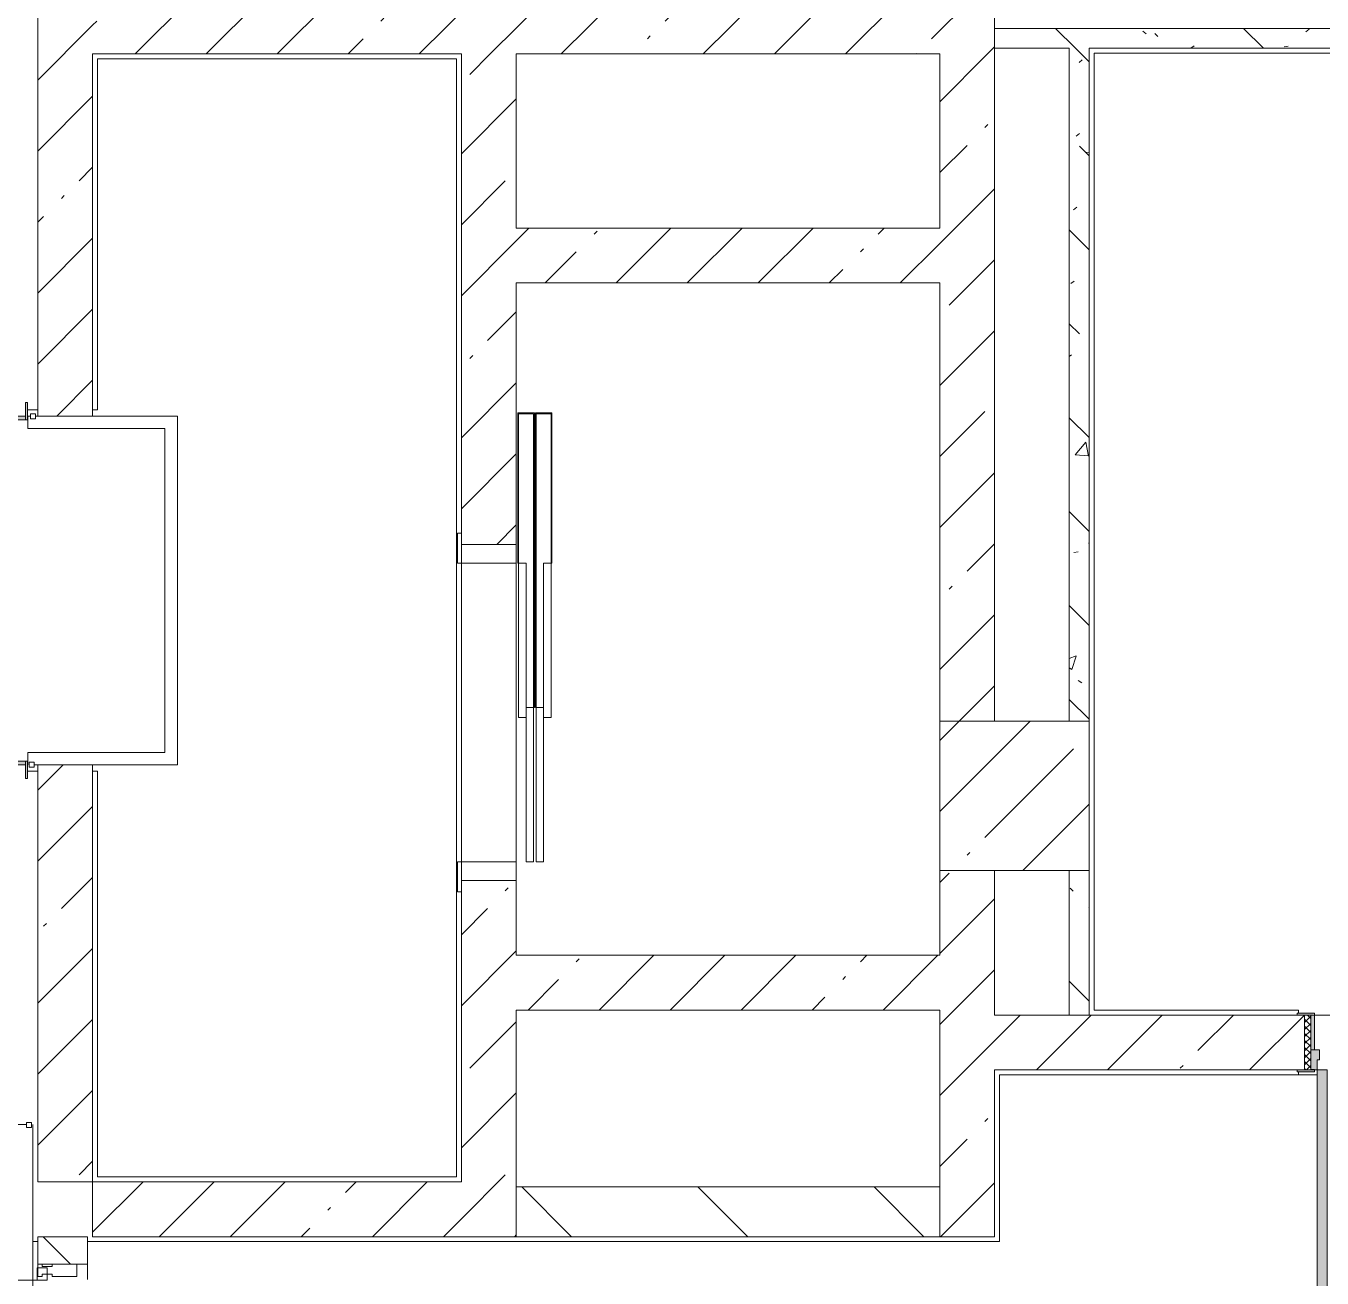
# Model space of a CAD drawing. Header units: millimetres. Extents: x -3724 to 231642, y -8553 to 29017.
# Drawn here: x 118197 to 123399, y 10064 to 15092 of the extents above; entities that cross this region are included whole.
import ezdxf

# ---------------------------------------------------------------- set-up
doc = ezdxf.new("R2010")
doc.units = ezdxf.units.MM
for name, color, linetype, lineweight, true_color in [('A-DETL-GENF-4', 7, 'Continuous', 5, 0xb7b7b7), ('A-DETL-GENF-5', 7, 'Continuous', 5, 0xaaaaaa), ('A-DOOR-2', 7, 'Continuous', 5, 0xaaaaaa), ('A-DOOR-3', 7, 'Continuous', 5, 0xe2e2e2), ('A-DOOR-5', 7, 'Continuous', 5, 0xb7b7b7), ('A-DOOR-FRAM-3', 7, 'Continuous', 5, 0xe2e2e2), ('A-DOOR-FRAM-4', 7, 'Continuous', 5, 0xaaaaaa), ('A-DOOR-FRAM-5', 7, 'Continuous', 5, 0xb7b7b7), ('A-FLOR-1', 7, 'Continuous', 5, 0xaaaaaa), ('A-FLOR-2', 7, 'Continuous', 5, 0xb7b7b7), ('I-WALL-5', 7, 'Continuous', 5, 0x787878)]:
    doc.layers.add(name, color=color, linetype=linetype, lineweight=lineweight, true_color=true_color)
for name, color, linetype, lineweight in [('A-GLAZ-CWMG-2', 7, 'Continuous', 5), ('A-WALL', 7, 'Continuous', 9), ('A-WALL-3', 7, 'Continuous', 5), ('I-WALL-3', 7, 'Continuous', 5), ('S-COLS-2', 7, 'Continuous', 5)]:
    doc.layers.add(name, color=color, linetype=linetype, lineweight=lineweight)
pattern_1 = [(45, (79704.28, 0), (-285.123, 285.123), []), (45, (79989.4, 0), (-285.123, 285.123), [504.031, -100.806, 16.764, -84.042])]
pattern_2 = [(135, (79704.3, 0), (-377.171, -377.171), [533.4, -88.9, 17.78, -88.9]), (135, (79704.3, 376.94), (-377.171, -377.171), []), (50, (79704.3, 0), (637.6445, -55.7866), [66.675, -733.425]), (355, (79704.3, 0), (-123.349, 668.699), [53.34, -586.74]), (100.451, (79757.4, -4.65), (514.299, 612.908), [56.665, -623.315]), (46.184, (79704.3, 177.8), (948.776, -147.15), [100.012, -1100.137]), (96.636, (79783.3, 165.5), (830.909, 865.997), [84.998, -934.973]), (351.184, (79704.3, 177.8), (830.918, 865.988), [80.01, -880.11]), (21, (79793.2, 133.35), (530.6506, -357.928), [66.675, -733.425]), (326, (79793.2, 133.35), (216.308, 644.6585), [53.34, -586.74]), (71.451, (79837.4, 103.5), (746.9596, 286.724), [56.665, -623.315]), (37.5, (79704.28, 0), (10.8105, 295.9426), [16.764, -562.864, 16.764, -578.866, -588.962]), (37.5, (79704.28, 0), (10.8105, 295.9426), [-1175.258, 16.764, -572.198]), (7.5, (79704.28, 0), (233.8692, 350.6318), [16.764, -322.834, 16.764, -549.529, -224.472]), (7.5, (79704.28, 0), (233.8692, 350.6318), [-905.891, 16.764, -207.708]), (327.5, (79506.03, 0), (474.5678, -20.0513), [16.764, -205.486, 16.764, -676.656, -920.115]), (327.5, (79506.03, 0), (474.5678, -20.0513), [-915.67, 16.764, -903.351]), (317.5, (79417.13, 0), (518.452, 88.9934), [16.764, -272.161, 16.764, -443.738, -653.415]), (317.5, (79417.13, 0), (518.452, 88.9934), [-749.427, 16.764, -636.651])]
pattern_3 = [(135, (79704.3, 0), (-353.5534, -353.5534), [])]

# ---------------------------------------------------------------- blocks, each defined once
blk = doc.blocks.new('110_Дверь_СКБ_1Ст_Внутренняя1 - Д-11 1100x2100h_кладовые _все__ коридор _между помещениями блока столовой__ моечные _все_-32089417-1_3_1_птичка')
at = {"layer": 'A-DOOR-2'}
h = blk.add_hatch(dxfattribs=at)
h.set_pattern_fill('FP_42', color=256, style=0, pattern_type=2)
h.set_pattern_definition([(135, (1751.41, 174.685), (-14.14214, -14.14214), []), (225, (1751.41, 174.685), (14.14214, -14.14214), [])])
h.paths.add_polyline_path([(537.5, 110), (537.5, -110), (562.5, -110), (562.5, 110)])
at = {"layer": 'A-DOOR-3'}
h = blk.add_hatch(color=256, dxfattribs=at)
h.paths.add_polyline_path([(537.5, 110), (512.5, 110), (512.5, 70), (502.5, 70), (502.5, 30), (537.5, 30), (537.5, 104.3)])
h.paths.add_polyline_path([(-487.5, 110), (-512.5, 110), (-512.5, 30), (-477.5, 30), (-477.5, 70), (-487.5, 70)])
at = {"layer": 'A-DOOR-FRAM-3'}
for points in [[(512.5, 1110), (472.5, 1110), (472.5, 110), (512.5, 110), (512.5, 1030.8)], [(-567.5, 118), (-562.5, 110), (-497.5, 115.3), (-497.5, 118), (-562.5, 118)], [(587.5, 118), (522.5, 118), (522.5, 110), (592.5, 110), (592.5, 118)], [(-512.5, 30), (-512.5, -110), (-497.5, -110), (-497.5, 30)], [(522.5, 30), (522.5, -110), (537.5, -110), (537.5, 30)], [(-537.5, -110), (-567.5, -110), (-562.5, -118), (-497.5, -118), (-497.5, -110), (-512.5, -110)], [(537.5, -110), (522.5, -115.3), (522.5, -118), (592.5, -118), (587.5, -110), (562.5, -110)]]:
    blk.add_hatch(color=256, dxfattribs=at).paths.add_polyline_path(points)
at = {"layer": 'A-DOOR-FRAM-4'}
h = blk.add_hatch(dxfattribs=at)
h.set_pattern_fill('FP_43', color=256, style=0, pattern_type=2)
h.set_pattern_definition([(45, (-371.384, 174.685), (-14.1421, 14.1421), []), (135, (-371.384, 174.685), (-14.1421, -14.1421), [])])
h.paths.add_polyline_path([(-537.5, 110), (-537.5, -110), (-512.5, -110), (-512.5, 110)])
at = {"layer": 'A-DOOR-2'}
for p, q in [((512.5, 1110), (472.5, 1110)), ((472.5, 1110), (472.5, 110)), ((512.5, 110), (512.5, 1110)), ((472.5, 110), (512.5, 110))]:
    blk.add_line(p, q, dxfattribs=at)
blk.add_arc((512.5, 110), 1000, 90, 180, dxfattribs=at)
at = {"layer": 'A-DOOR-FRAM-4'}
for p, q in [((-497.5, 118), (-567.5, 118)), ((-567.5, 118), (-567.5, 110)), ((-567.5, 110), (-497.5, 110)), ((-512.5, 110), (-537.5, 110)), ((-537.5, 110), (-537.5, -110)), ((-487.5, 110), (-512.5, 110)), ((-512.5, 110), (-512.5, 30)), ((-512.5, -110), (-512.5, 110)), ((-497.5, 110), (-512.5, 110)), ((-512.5, 110), (-512.5, 109)), ((-512.5, 109), (-497.5, 109)), ((-497.5, 110), (-497.5, 118)), ((-497.5, 109), (-497.5, 110)), ((-487.5, 70), (-487.5, 110)), ((512.5, 110), (512.5, 70)), ((537.5, 110), (512.5, 110)), ((592.5, 118), (522.5, 118)), ((522.5, 118), (522.5, 110)), ((537.5, 110), (522.5, 110)), ((522.5, 110), (522.5, 109)), ((522.5, 110), (592.5, 110)), ((522.5, 109), (537.5, 109)), ((537.5, 30), (537.5, 110)), ((562.5, 110), (537.5, 110)), ((537.5, 110), (537.5, -110)), ((537.5, 109), (537.5, 110)), ((562.5, -110), (562.5, 110)), ((592.5, 110), (592.5, 118)), ((-477.5, 70), (-487.5, 70)), ((-477.5, 30), (-477.5, 70)), ((512.5, 70), (502.5, 70)), ((502.5, 70), (502.5, 30)), ((-512.5, 30), (-477.5, 30)), ((-497.5, 30), (-512.5, 30)), ((-512.5, 30), (-512.5, -110)), ((-497.5, -110), (-497.5, 30)), ((502.5, 30), (537.5, 30)), ((537.5, 30), (522.5, 30)), ((522.5, 30), (522.5, -110)), ((537.5, -110), (537.5, 30)), ((-497.5, -110), (-567.5, -110)), ((-567.5, -110), (-567.5, -118)), ((-567.5, -118), (-497.5, -118)), ((-537.5, -110), (-512.5, -110)), ((-512.5, -110), (-497.5, -110)), ((-497.5, -118), (-497.5, -110)), ((522.5, -110), (537.5, -110)), ((592.5, -110), (522.5, -110)), ((522.5, -110), (522.5, -118)), ((522.5, -118), (592.5, -118)), ((537.5, -110), (562.5, -110)), ((592.5, -118), (592.5, -110))]:
    blk.add_line(p, q, dxfattribs=at)
blk = doc.blocks.new('Дверь_Витражная_остекление_ - ДВН_ДАО_Главный вход_1800 в свету 5-32258809-1_3_1_птичка')
at = {"layer": 'A-DETL-GENF-4'}
for p, q in [((-992.5, -1012.5), (-992.5, -166)), ((-992.5, -166), (-992.5, -1012.5)), ((-982.5, -932.5), (-982.5, -166)), ((-947.5, -1012.5), (-947.5, -166)), ((-947.5, -1012.5), (-947.5, -166)), ((-938.5, -932.5), (-938.5, -166)), ((988.5, -932.5), (988.5, -166)), ((997.5, -1012.5), (997.5, -166)), ((997.5, -166), (997.5, -1012.5)), ((1032.5, -932.5), (1032.5, -166)), ((1042.5, -1012.5), (1042.5, -166)), ((1042.5, -1012.5), (1042.5, -166)), ((-992.5, -932.5), (-947.5, -932.5)), ((1042.5, -932.5), (997.5, -932.5)), ((-992.5, -1012.5), (-947.5, -1012.5)), ((-992.5, -1012.5), (-947.5, -1012.5)), ((1042.5, -1012.5), (997.5, -1012.5)), ((997.5, -1012.5), (1042.5, -1012.5))]:
    blk.add_line(p, q, dxfattribs=at)
at = {"layer": 'A-DETL-GENF-5'}
for p, q in [((-992.5, -166), (-992.5, -20.8)), ((-992.5, -20.8), (-992.5, -166)), ((-947.5, -166), (-947.5, -20.8)), ((-947.5, -166), (-947.5, -20.8)), ((997.5, -166), (997.5, -20)), ((997.5, -20), (997.5, -166)), ((1042.5, -166), (1042.5, -20)), ((1042.5, -166), (1042.5, -20)), ((-992.5, -100), (-947.5, -100)), ((-982.5, -166), (-982.5, -100)), ((-938.5, -166), (-938.5, -100)), ((988.5, -166), (988.5, -100)), ((1042.5, -100), (997.5, -100)), ((1032.5, -166), (1032.5, -100))]:
    blk.add_line(p, q, dxfattribs=at)
at = {"layer": 'A-DOOR-2'}
for p, q in [((-1042.5, 20), (-992.5, 20)), ((-1042.5, -20), (-1042.5, 20)), ((-992.5, 20), (-992.5, -20)), ((992.5, 20), (1042.5, 20)), ((992.5, -20), (992.5, 20)), ((1042.5, 20), (1042.5, -20)), ((-992.5, -20), (-1042.5, -20)), ((-992.5, -166), (-992.5, -20.8)), ((1042.5, -20), (992.5, -20)), ((992.5, -166), (992.5, -20.8))]:
    blk.add_line(p, q, dxfattribs=at)
for centre, start, end in [((-992.5, -20), 351.4746, 0), ((992.5, -20), 180, 188.5254)]:
    blk.add_arc(centre, 992.5, start, end, dxfattribs=at)
at = {"layer": 'A-DOOR-5'}
for p, q in [((-992.5, -1012.5), (-992.5, -166)), ((992.5, -1012.5), (992.5, -166))]:
    blk.add_line(p, q, dxfattribs=at)
for centre, start, end in [((-992.5, -20), 270, 351.4746), ((992.5, -20), 188.5254, 270)]:
    blk.add_arc(centre, 992.5, start, end, dxfattribs=at)
blk = doc.blocks.new('110_Дверь_СКБ_2Ст - Д-2 1450x2100h_Лестничная клетка EIS60-31891763-1_3_1_птичка')
at = {"layer": 'A-DOOR-3'}
blk.add_hatch(color=256, dxfattribs=at).paths.add_polyline_path([(697.5, -11), (697.5, -110), (712.5, -110), (712.5, -11)])
at = {"layer": 'A-DOOR-FRAM-3'}
for points in [[(-687.5, -11), (-687.5, -110), (-672.5, -110), (-672.5, -11)], [(-742.5, -110), (-742.5, -118), (-672.5, -118), (-672.5, -110), (-712.5, -110)], [(697.5, -110), (697.5, -118), (767.5, -118), (767.5, -110), (712.5, -110)]]:
    blk.add_hatch(color=256, dxfattribs=at).paths.add_polyline_path(points)
at = {"layer": 'A-DOOR-5'}
for p, q in [((662.5, 1010), (612.5, 1010)), ((612.5, 1010), (612.5, 110)), ((662.5, 110), (662.5, 1010)), ((-637.5, 510), (-637.5, 110)), ((-587.5, 510), (-637.5, 510)), ((-587.5, 110), (-587.5, 510)), ((-637.5, 110), (-587.5, 110)), ((612.5, 110), (662.5, 110))]:
    blk.add_line(p, q, dxfattribs=at)
for centre, radius, start, end in [((662.5, 110), 900, 90, 180), ((-637.5, 110), 400, 360, 90)]:
    blk.add_arc(centre, radius, start, end, dxfattribs=at)
at = {"layer": 'A-DOOR-FRAM-4'}
for p, q in [((-687.5, -11), (-687.5, -110)), ((-672.5, -110), (-672.5, -11)), ((697.5, -11), (697.5, -110)), ((712.5, -110), (712.5, -11)), ((-672.5, -110), (-742.5, -110)), ((-742.5, -110), (-742.5, -118)), ((-742.5, -118), (-672.5, -118)), ((-687.5, -110), (-672.5, -110)), ((-672.5, -118), (-672.5, -110)), ((697.5, -110), (712.5, -110)), ((767.5, -110), (697.5, -110)), ((697.5, -110), (697.5, -118)), ((697.5, -118), (767.5, -118)), ((767.5, -118), (767.5, -110))]:
    blk.add_line(p, q, dxfattribs=at)
at = {"layer": 'A-DOOR-FRAM-5'}
for p, q in [((-672.5, 118), (-742.5, 118)), ((-742.5, 118), (-742.5, 110)), ((-742.5, 110), (-672.5, 110)), ((-637.5, 110), (-687.5, 110)), ((-687.5, 110), (-687.5, 30)), ((-672.5, 110), (-672.5, 118)), ((-637.5, 60), (-637.5, 110)), ((662.5, 110), (662.5, 60)), ((712.5, 110), (662.5, 110)), ((767.5, 118), (697.5, 118)), ((697.5, 118), (697.5, 110)), ((697.5, 110), (767.5, 110)), ((712.5, 30), (712.5, 110)), ((767.5, 110), (767.5, 118)), ((-627.5, 60), (-637.5, 60)), ((-627.5, 30), (-627.5, 60)), ((662.5, 60), (652.5, 60)), ((652.5, 60), (652.5, 30)), ((-687.5, 30), (-627.5, 30)), ((-672.5, 30), (-687.5, 30)), ((-687.5, 30), (-687.5, -11)), ((-672.5, -11), (-672.5, 30)), ((652.5, 30), (712.5, 30)), ((712.5, 30), (697.5, 30)), ((697.5, 30), (697.5, -11)), ((712.5, -11), (712.5, 30))]:
    blk.add_line(p, q, dxfattribs=at)
blk = doc.blocks.new('DOR_Дверь лифта - 1350х2050h-V261-1_3_1_птичка')
at = {"layer": 'A-DOOR-2'}
for p, q in [((-600, 125), (-720, 125)), ((-720, 125), (-720, 110)), ((-720, 110), (-600, 110)), ((-675, 110), (-675, -110)), ((-600, 110), (-675, 110)), ((-600, 110), (-600, 125)), ((600, 110), (-600, 110)), ((-600, 110), (-600, -110)), ((720, 125), (600, 125)), ((600, 125), (600, 110)), ((600, -110), (600, 110)), ((675, 110), (600, 110)), ((600, 110), (720, 110)), ((675, -110), (675, 110)), ((720, 110), (720, 125)), ((-675, -110), (-600, -110)), ((-600, -110), (600, -110)), ((-600, -150), (-600, -180)), ((20, -150), (-600, -150)), ((-20, -120), (-20, -150)), ((600, -120), (-20, -120)), ((-20, -150), (600, -150)), ((20, -180), (20, -150)), ((600, -110), (675, -110)), ((600, -150), (600, -120)), ((-600, -180), (20, -180)), ((-600, -190), (-600, -220)), ((20, -190), (-600, -190)), ((20, -220), (20, -190)), ((-600, -220), (20, -220)), ((-20, -220), (-20, -250)), ((600, -220), (-20, -220)), ((-20, -250), (600, -250)), ((600, -250), (600, -220))]:
    blk.add_line(p, q, dxfattribs=at)
at = {"layer": 'A-DOOR-FRAM-4'}
for p, q in [((600, -117), (600, -120)), ((1203, -117), (600, -117)), ((600, -120), (1200, -120)), ((1200, -120), (1200, -180)), ((1203, -183), (1203, -117)), ((1200, -180), (20, -180)), ((20, -180), (20, -183)), ((20, -183), (1203, -183)), ((1203, -187), (20, -187)), ((20, -187), (20, -190)), ((20, -190), (1200, -190)), ((1200, -190), (1200, -250)), ((1203, -253), (1203, -187)), ((600, -250), (600, -253)), ((1200, -250), (600, -250)), ((600, -253), (1203, -253))]:
    blk.add_line(p, q, dxfattribs=at)
blk = doc.blocks.new('Прямоугольный импост - Импост структурный с накладкой - 160мм Темный-32469899-1_3_1_птичка')
at = {"layer": 'A-GLAZ-CWMG-2'}
for p, q in [((0, 17), (-50, 17)), ((-50, 17), (-50, 0)), ((-50, 0), (-40, 0)), ((-40, 0), (-40, -40)), ((-10, -40), (-10, 0)), ((-10, 0), (0, 0)), ((0, 0), (0, 17)), ((-40, -40), (-50, -40)), ((-50, -40), (-50, -140)), ((0, -40), (-10, -40)), ((0, -140), (0, -40)), ((-50, -140), (0, -140))]:
    blk.add_line(p, q, dxfattribs=at)

msp = doc.modelspace()

# ---------------------------------------------------------------- hatches: boundary and pattern name
at = {"layer": 'I-WALL-3'}
h = msp.add_hatch(dxfattribs=at)
h.set_pattern_fill('FP_118', color=256, style=0, pattern_type=2)
h.set_pattern_definition(pattern_1)
h.paths.add_polyline_path([(118464.3, 10450), (118462.2, 12125), (118244.3, 12125), (118244.3, 10450)])
h.paths.add_polyline_path([(118464.3, 13525), (118464.3, 21575.3), (118244.3, 21575.3), (118244.3, 13525)])
h.paths.add_polyline_path([(118464.3, 22975.3), (118464.3, 23420.3), (118244.3, 23420.3), (118244.3, 22975.3), (118414.3, 22975.3)])
h = msp.add_hatch(dxfattribs=at)
h.set_pattern_fill('FP_118', color=256, style=0, pattern_type=2)
h.set_pattern_definition(pattern_1)
h.paths.add_polyline_path([(118464.3, 14980), (122084.3, 14980), (122084.3, 15200), (118464.3, 15200)])
h = msp.add_hatch(dxfattribs=at)
h.set_pattern_fill('FP_118', color=256, style=0, pattern_type=2)
h.set_pattern_definition(pattern_1)
h.paths.add_polyline_path([(119944.3, 14280), (120164.3, 14280), (120164.3, 14980), (119944.3, 14979.6), (119944.3, 14918.7)])
h = msp.add_hatch(dxfattribs=at)
h.set_pattern_fill('FP_118', color=256, style=0, pattern_type=2)
h.set_pattern_definition(pattern_1)
h.paths.add_polyline_path([(122084.3, 12300), (122084.3, 14980), (121864.3, 14980), (121864.3, 12300)])
h = msp.add_hatch(dxfattribs=at)
h.set_pattern_fill('FP_118', color=256, style=0, pattern_type=2)
h.set_pattern_definition(pattern_1)
h.paths.add_polyline_path([(119944.3, 10230), (120164.3, 10230), (120164.3, 11660), (119944.3, 11660), (119944.3, 10430)])
h.paths.add_polyline_path([(119944.3, 13010), (120164.3, 13010), (120164.3, 14280), (119944.3, 14280), (119944.3, 13550)])
h = msp.add_hatch(dxfattribs=at)
h.set_pattern_fill('FP_118', color=256, style=0, pattern_type=2)
h.set_pattern_definition(pattern_1)
h.paths.add_polyline_path([(120615.8, 14060), (121864.3, 14060), (121864.3, 14280), (120164.3, 14280), (120164.3, 14060)])
h = msp.add_hatch(dxfattribs=at)
h.set_pattern_fill('FP_118', color=256, style=0, pattern_type=2)
h.set_pattern_definition(pattern_1)
h.paths.add_polyline_path([(122084.3, 10230), (122084.3, 11700), (121864.3, 11700), (121864.3, 10230)])
h = msp.add_hatch(dxfattribs=at)
h.set_pattern_fill('FP_118', color=256, style=0, pattern_type=2)
h.set_pattern_definition(pattern_1)
h.paths.add_polyline_path([(120164.3, 11140), (121864.3, 11140), (121864.3, 11360), (120164.3, 11360), (120164.3, 11188.5)])
h = msp.add_hatch(dxfattribs=at)
h.set_pattern_fill('FP_118', color=256, style=0, pattern_type=2)
h.set_pattern_definition(pattern_1)
h.paths.add_polyline_path([(125134.3, 10900), (125614.3, 10900), (125614.3, 11120), (124429.3, 11120), (124429.3, 10900), (124908.5, 10900)])
h.paths.add_polyline_path([(122384.3, 10900), (123329.3, 10900), (123329.3, 11120), (122084.3, 11120), (122084.3, 10900), (122104.3, 10900)])
h = msp.add_hatch(dxfattribs=at)
h.set_pattern_fill('FP_118', color=256, style=0, pattern_type=2)
h.set_pattern_definition(pattern_1)
h.paths.add_polyline_path([(118615.7, 10230), (119944.3, 10230), (119944.3, 10450), (118464.3, 10450), (118464.3, 10230), (118484.3, 10230)])
h = msp.add_hatch(dxfattribs=at)
h.set_pattern_fill('FP_136', color=256, style=0, pattern_type=2)
h.set_pattern_definition(pattern_3)
h.paths.add_polyline_path([(120713.3, 10230), (121864.3, 10230), (121864.3, 10430), (120164.3, 10430), (120164.3, 10230)])
h = msp.add_hatch(dxfattribs=at)
h.set_pattern_fill('FP_136', color=256, style=0, pattern_type=2)
h.set_pattern_definition(pattern_3)
h.paths.add_polyline_path([(118244.3, 7900), (118444.3, 7900), (118444.3, 7990), (118244.3, 7990), (118244.3, 7920)])
h.paths.add_polyline_path([(118444.3, 10120), (118444.3, 10230), (118244.3, 10230), (118244.3, 10120)])
at = {"layer": 'I-WALL-5'}
h = msp.add_hatch(dxfattribs=at)
h.set_pattern_fill('FP_144', color=256, style=0, pattern_type=2)
h.set_pattern_definition(pattern_2)
h.paths.add_polyline_path([(122810.9, 15002.5), (125614.3, 15002.5), (125608.8, 15082.5), (122084.3, 15082.5), (122084.3, 15002.5), (122484.3, 15002.5)])
h = msp.add_hatch(dxfattribs=at)
h.set_pattern_fill('FP_144', color=256, style=0, pattern_type=2)
h.set_pattern_definition(pattern_2)
h.paths.add_polyline_path([(122464.3, 11120), (122464.3, 11700), (122384.3, 11700), (122384.3, 11120)])
h.paths.add_polyline_path([(122384.3, 12300), (122464.3, 12300), (122464.3, 15002.5), (122384.3, 15002.5), (122384.3, 12571.1)])
at = {"layer": 'S-COLS-2'}
h = msp.add_hatch(dxfattribs=at)
h.set_pattern_fill('FP_118', color=256, style=0, pattern_type=2)
h.set_pattern_definition(pattern_1)
h.paths.add_polyline_path([(122084.3, 11700), (122464.3, 11700), (122464.3, 12300), (121864.3, 12300), (121864.3, 11700)])

# ---------------------------------------------------------------- linework, layer by layer
at = {"layer": 'A-FLOR-1'}
for p, q in [((119924.3, 14960), (118484.3, 14960)), ((118484.3, 14960), (118484.3, 13550)), ((119924.3, 10470), (119924.3, 14960)), ((122484.3, 14982.5), (122484.3, 11140)), ((125134.3, 14982.5), (122484.3, 14982.5)), ((118244.3, 13550), (118202.3, 13550)), ((118484.3, 13550), (118464.3, 13550)), ((118214.8, 13525), (118204.3, 13525)), ((118204.3, 13525), (118204.3, 13475)), ((118244.3, 13525), (118234.8, 13525)), ((118804.3, 13525), (118464.3, 13525)), ((118804.3, 12125), (118804.3, 13525)), ((118204.3, 13475), (118754.3, 13475)), ((118754.3, 13475), (118754.3, 12175)), ((118754.3, 12175), (118204.3, 12175)), ((118204.3, 12175), (118204.3, 12125)), ((118229.8, 12125), (118244.3, 12125)), ((118464.3, 12125), (118804.3, 12125)), ((118202.3, 12100), (118244.3, 12100)), ((118464.3, 12100), (118484.3, 12100)), ((118484.3, 12100), (118484.3, 10470)), ((122484.3, 11140), (123304.3, 11140)), ((123304.3, 11140), (123304.3, 11128)), ((123379.3, 10880), (122104.3, 10880)), ((122104.3, 10880), (122104.3, 10210)), ((123304.3, 10892), (123304.3, 10880)), ((123304.3, 10880), (123379.3, 10880)), ((118224.3, 7920), (118224.3, 10680)), ((118484.3, 10470), (119924.3, 10470)), ((118244.3, 10210), (118224.3, 10210)), ((122104.3, 10210), (118444.3, 10210))]:
    msp.add_line(p, q, dxfattribs=at)
at = {"layer": 'A-FLOR-2'}
msp.add_line((118198.8, 10680), (117674.3, 10680), dxfattribs=at)
at = {"layer": 'A-WALL'}
for p, q in [((122384.3, 11120), (122464.3, 11120)), ((120164.3, 10430), (120164.3, 10230)), ((121864.3, 10230), (121864.3, 10430))]:
    msp.add_line(p, q, dxfattribs=at)
at = {"layer": 'A-WALL-3'}
for p, q in [((118214.8, 13534), (118214.8, 13514)), ((118234.8, 13534), (118214.8, 13534)), ((118234.8, 13514), (118234.8, 13534)), ((118214.8, 13514), (118234.8, 13514)), ((118229.8, 12136), (118209.8, 12136)), ((118209.8, 12136), (118209.8, 12116)), ((118229.8, 12116), (118229.8, 12136)), ((118209.8, 12116), (118229.8, 12116)), ((118198.8, 10689), (118198.8, 10669)), ((118218.8, 10689), (118198.8, 10689)), ((118198.8, 10669), (118218.8, 10669)), ((118218.8, 10669), (118218.8, 10689))]:
    msp.add_line(p, q, dxfattribs=at)
at = {"layer": 'I-WALL-3'}
for p, q in [((118244.3, 21520.3), (118244.3, 13525)), ((122084.3, 12300), (122084.3, 16700)), ((125614.3, 15082.5), (122084.3, 15082.5)), ((122084.3, 15082.5), (122084.3, 15002.5)), ((122084.3, 15002.5), (122384.3, 15002.5)), ((122384.3, 15002.5), (122384.3, 12300)), ((122464.3, 15002.5), (125154.3, 15002.5)), ((122464.3, 12300), (122464.3, 15002.5)), ((118464.3, 13525), (118464.3, 14980)), ((118464.3, 14980), (119944.3, 14980)), ((119944.3, 14980), (119944.3, 13010)), ((120164.3, 14980), (121864.3, 14980)), ((120164.3, 14280), (120164.3, 14980)), ((121864.3, 14980), (121864.3, 14280)), ((121864.3, 14280), (120164.3, 14280)), ((120164.3, 13010), (120164.3, 14060)), ((120164.3, 14060), (121864.3, 14060)), ((121864.3, 14060), (121864.3, 12300)), ((118244.3, 13525), (118464.3, 13525)), ((119944.3, 13010), (120164.3, 13010)), ((121864.3, 12300), (122084.3, 12300)), ((122384.3, 12300), (122464.3, 12300)), ((118464.3, 12125), (118244.3, 12125)), ((118244.3, 12125), (118244.3, 10450)), ((118464.3, 12125), (118464.3, 10230)), ((119944.3, 11660), (119944.3, 10450)), ((120164.3, 11660), (119944.3, 11660)), ((120164.3, 11360), (120164.3, 11660)), ((121864.3, 11700), (121864.3, 11360)), ((122084.3, 11700), (121864.3, 11700)), ((122084.3, 11120), (122084.3, 11700)), ((122384.3, 11700), (122384.3, 11120)), ((122464.3, 11700), (122384.3, 11700)), ((122464.3, 11120), (122464.3, 11700)), ((121864.3, 11360), (120164.3, 11360)), ((120164.3, 11140), (121864.3, 11140)), ((120164.3, 10430), (120164.3, 11140)), ((121864.3, 11140), (121864.3, 10430)), ((122384.3, 11120), (122084.3, 11120)), ((123299.3, 11120), (122464.3, 11120)), ((123369.3, 11120), (124389.3, 11120)), ((122084.3, 10230), (122084.3, 10900)), ((122084.3, 10900), (123299.3, 10900)), ((118244.3, 10450), (118464.3, 10450)), ((119944.3, 10450), (118464.3, 10450)), ((121864.3, 10430), (120164.3, 10430)), ((118444.3, 10230), (118244.3, 10230)), ((118244.3, 10230), (118244.3, 10120)), ((118444.3, 10057.4), (118444.3, 10230)), ((118464.3, 10230), (122084.3, 10230)), ((118244.3, 10120), (118444.3, 10120))]:
    msp.add_line(p, q, dxfattribs=at)
at = {"layer": 'S-COLS-2'}
for p, q in [((122384.3, 12300), (121864.3, 12300)), ((121864.3, 12300), (121864.3, 11700)), ((122464.3, 12300), (122384.3, 12300)), ((122464.3, 11700), (122464.3, 12300)), ((121864.3, 11700), (122384.3, 11700)), ((122384.3, 11700), (122464.3, 11700))]:
    msp.add_line(p, q, dxfattribs=at)

# ---------------------------------------------------------------- block references
at = {"layer": 'A-DOOR-2'}
for name, p, rotation in [('DOR_Дверь лифта - 1350х2050h-V261-1_3_1_птичка', (120054.3, 12335), 90), ('110_Дверь_СКБ_1Ст_Внутренняя1 - Д-11 1100x2100h_кладовые _все__ коридор _между помещениями блока столовой__ моечные _все_-32089417-1_3_1_птичка', (123891.8, 11010), 180), ('Дверь_Витражная_остекление_ - ДВН_ДАО_Главный вход_1800 в свету 5-32258809-1_3_1_птичка', (118261.3, 9062.5), 269.9999999999999)]:
    msp.add_blockref(name, p, dxfattribs=dict(at, rotation=rotation))
at = {"layer": 'A-DOOR-5', "rotation": 89.99999999999991}
msp.add_blockref('110_Дверь_СКБ_2Ст - Д-2 1450x2100h_Лестничная клетка EIS60-31891763-1_3_1_птичка', (118084.3, 12812.5), dxfattribs=at)
at = {"layer": 'A-GLAZ-CWMG-2', "rotation": 89.99999999999993}
msp.add_blockref('Прямоугольный импост - Импост структурный с накладкой - 160мм Темный-32469899-1_3_1_птичка', (118261.3, 10120), dxfattribs=at)

doc.saveas('drawing.dxf')
